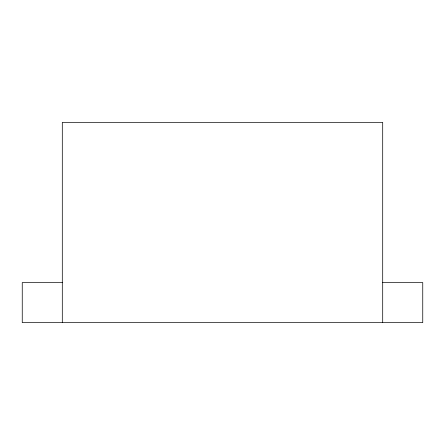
<?xml version="1.0" encoding="UTF-8"?>
<svg xmlns="http://www.w3.org/2000/svg" width="445" height="445" viewBox="0 0 445 445"><rect width="100%" height="100%" fill="white"/><g stroke="black" fill="none" stroke-linecap="round" stroke-linejoin="round"><path stroke-width="0.67" d="M62.3 282.575L22.25 282.575L22.25 322.625L422.75 322.625L422.75 282.575L382.7 282.575M382.7 322.625L382.7 122.375L62.3 122.375L62.3 322.625"/></g></svg>
